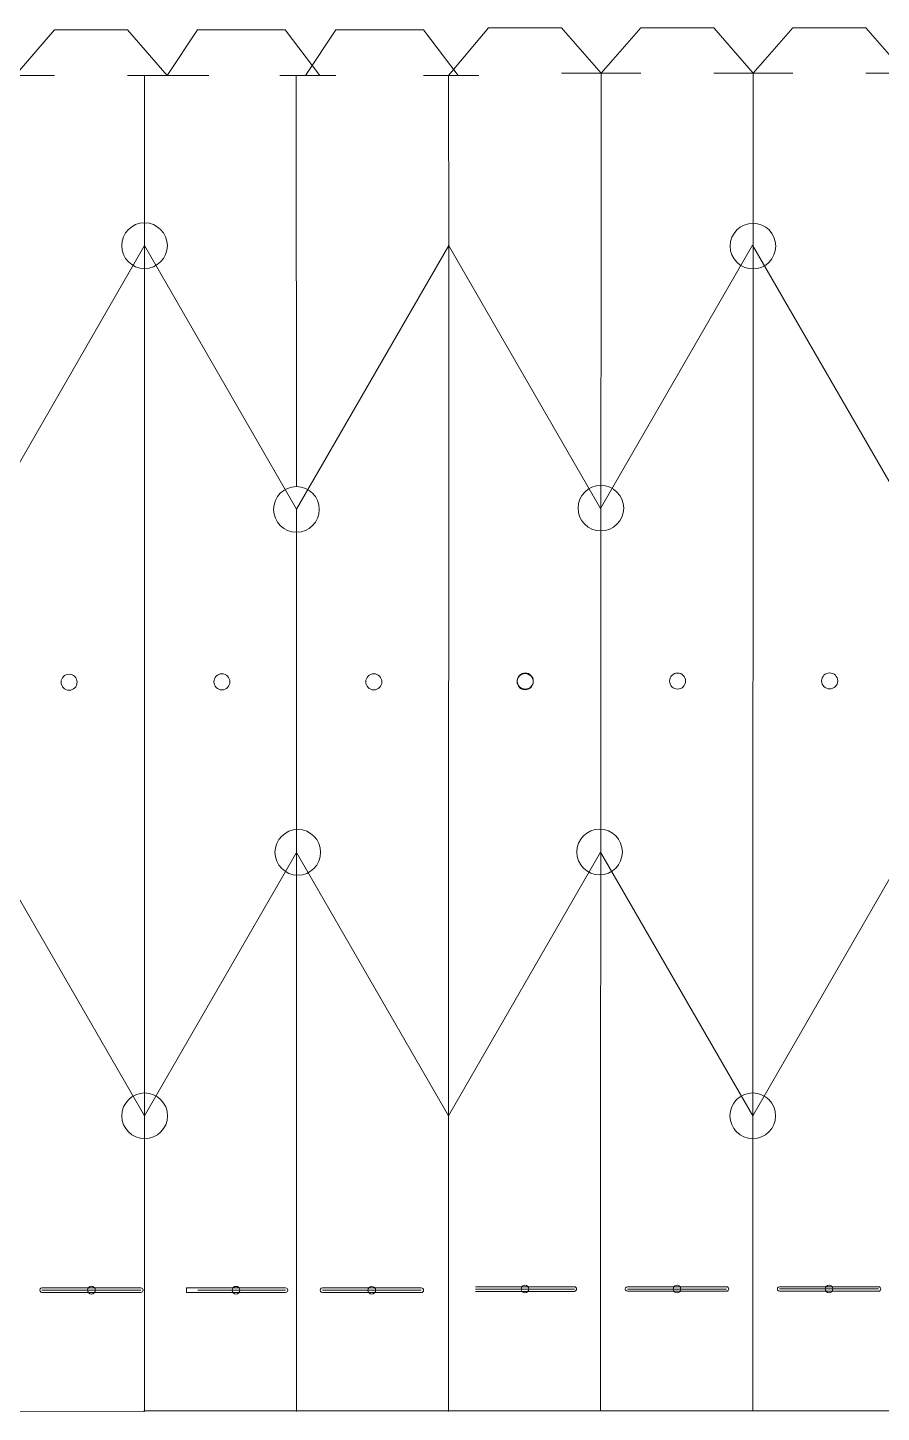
# Model space of a CAD drawing. Header units: inches. Extents: x -11.3 to 7.3, y 1.6 to 5.1.
# Drawn here: x 0.422 to 2.631, y 1.554 to 5.137 of the extents above; entities that cross this region are included whole.
import ezdxf
from ezdxf.lldxf.tags import DXFTag

# ---------------------------------------------------------------- set-up
doc = ezdxf.new("R2010")
doc.units = ezdxf.units.IN
doc.header["$MEASUREMENT"] = 0
doc.layers.add('Layer 1', color=7, linetype='Continuous')
doc.layers.add('SLD-0', color=7, linetype='Continuous')
tags = doc.linetypes.add('New Line104', pattern=[2, 1, -1]).pattern_tags.tags
tags[6:7] = [DXFTag(74, 4), DXFTag(75, 0), DXFTag(340, '0'), DXFTag(46, 1.0), DXFTag(50, 0.0), DXFTag(44, 0.0), DXFTag(45, 0.0)]
tags[4:5] = [DXFTag(74, 4), DXFTag(75, 0), DXFTag(340, '0'), DXFTag(46, 1.0), DXFTag(50, 0.0), DXFTag(44, 0.0), DXFTag(45, 0.0)]
tags = doc.linetypes.add('New Line107', pattern=[2, 1, -1]).pattern_tags.tags
tags[6:7] = [DXFTag(74, 4), DXFTag(75, 0), DXFTag(340, '0'), DXFTag(46, 1.0), DXFTag(50, 0.0), DXFTag(44, 0.0), DXFTag(45, 0.0)]
tags[4:5] = [DXFTag(74, 4), DXFTag(75, 0), DXFTag(340, '0'), DXFTag(46, 1.0), DXFTag(50, 0.0), DXFTag(44, 0.0), DXFTag(45, 0.0)]
tags = doc.linetypes.add('New Line108', pattern=[2, 1, -1]).pattern_tags.tags
tags[6:7] = [DXFTag(74, 4), DXFTag(75, 0), DXFTag(340, '0'), DXFTag(46, 1.0), DXFTag(50, 0.0), DXFTag(44, 0.0), DXFTag(45, 0.0)]
tags[4:5] = [DXFTag(74, 4), DXFTag(75, 0), DXFTag(340, '0'), DXFTag(46, 1.0), DXFTag(50, 0.0), DXFTag(44, 0.0), DXFTag(45, 0.0)]
tags = doc.linetypes.add('New Line138', pattern=[2, 1, -1]).pattern_tags.tags
tags[6:7] = [DXFTag(74, 4), DXFTag(75, 0), DXFTag(340, '0'), DXFTag(46, 1.0), DXFTag(50, 0.0), DXFTag(44, 0.0), DXFTag(45, 0.0)]
tags[4:5] = [DXFTag(74, 4), DXFTag(75, 0), DXFTag(340, '0'), DXFTag(46, 1.0), DXFTag(50, 0.0), DXFTag(44, 0.0), DXFTag(45, 0.0)]
tags = doc.linetypes.add('New Line139', pattern=[2, 1, -1]).pattern_tags.tags
tags[6:7] = [DXFTag(74, 4), DXFTag(75, 0), DXFTag(340, '0'), DXFTag(46, 1.0), DXFTag(50, 0.0), DXFTag(44, 0.0), DXFTag(45, 0.0)]
tags[4:5] = [DXFTag(74, 4), DXFTag(75, 0), DXFTag(340, '0'), DXFTag(46, 1.0), DXFTag(50, 0.0), DXFTag(44, 0.0), DXFTag(45, 0.0)]
tags = doc.linetypes.add('New Line140', pattern=[2, 1, -1]).pattern_tags.tags
tags[6:7] = [DXFTag(74, 4), DXFTag(75, 0), DXFTag(340, '0'), DXFTag(46, 1.0), DXFTag(50, 0.0), DXFTag(44, 0.0), DXFTag(45, 0.0)]
tags[4:5] = [DXFTag(74, 4), DXFTag(75, 0), DXFTag(340, '0'), DXFTag(46, 1.0), DXFTag(50, 0.0), DXFTag(44, 0.0), DXFTag(45, 0.0)]
tags = doc.linetypes.add('New Line161', pattern=[2, 1, -1]).pattern_tags.tags
tags[6:7] = [DXFTag(74, 4), DXFTag(75, 0), DXFTag(340, '0'), DXFTag(46, 1.0), DXFTag(50, 0.0), DXFTag(44, 0.0), DXFTag(45, 0.0)]
tags[4:5] = [DXFTag(74, 4), DXFTag(75, 0), DXFTag(340, '0'), DXFTag(46, 1.0), DXFTag(50, 0.0), DXFTag(44, 0.0), DXFTag(45, 0.0)]
tags = doc.linetypes.add('New Line162', pattern=[2, 1, -1]).pattern_tags.tags
tags[6:7] = [DXFTag(74, 4), DXFTag(75, 0), DXFTag(340, '0'), DXFTag(46, 1.0), DXFTag(50, 0.0), DXFTag(44, 0.0), DXFTag(45, 0.0)]
tags[4:5] = [DXFTag(74, 4), DXFTag(75, 0), DXFTag(340, '0'), DXFTag(46, 1.0), DXFTag(50, 0.0), DXFTag(44, 0.0), DXFTag(45, 0.0)]
tags = doc.linetypes.add('New Line182', pattern=[0.8, 0.5, -0.1, 0.1, -0.1]).pattern_tags.tags
tags[10:11] = [DXFTag(74, 4), DXFTag(75, 0), DXFTag(340, '0'), DXFTag(46, 1.0), DXFTag(50, 0.0), DXFTag(44, 0.0), DXFTag(45, 0.0)]
tags[8:9] = [DXFTag(74, 4), DXFTag(75, 0), DXFTag(340, '0'), DXFTag(46, 1.0), DXFTag(50, 0.0), DXFTag(44, 0.0), DXFTag(45, 0.0)]
tags[6:7] = [DXFTag(74, 4), DXFTag(75, 0), DXFTag(340, '0'), DXFTag(46, 1.0), DXFTag(50, 0.0), DXFTag(44, 0.0), DXFTag(45, 0.0)]
tags[4:5] = [DXFTag(74, 4), DXFTag(75, 0), DXFTag(340, '0'), DXFTag(46, 1.0), DXFTag(50, 0.0), DXFTag(44, 0.0), DXFTag(45, 0.0)]
tags = doc.linetypes.add('New Line193', pattern=[0.8, 0.5, -0.1, 0.1, -0.1]).pattern_tags.tags
tags[10:11] = [DXFTag(74, 4), DXFTag(75, 0), DXFTag(340, '0'), DXFTag(46, 1.0), DXFTag(50, 0.0), DXFTag(44, 0.0), DXFTag(45, 0.0)]
tags[8:9] = [DXFTag(74, 4), DXFTag(75, 0), DXFTag(340, '0'), DXFTag(46, 1.0), DXFTag(50, 0.0), DXFTag(44, 0.0), DXFTag(45, 0.0)]
tags[6:7] = [DXFTag(74, 4), DXFTag(75, 0), DXFTag(340, '0'), DXFTag(46, 1.0), DXFTag(50, 0.0), DXFTag(44, 0.0), DXFTag(45, 0.0)]
tags[4:5] = [DXFTag(74, 4), DXFTag(75, 0), DXFTag(340, '0'), DXFTag(46, 1.0), DXFTag(50, 0.0), DXFTag(44, 0.0), DXFTag(45, 0.0)]
tags = doc.linetypes.add('New Line194', pattern=[2, 1, -1]).pattern_tags.tags
tags[6:7] = [DXFTag(74, 4), DXFTag(75, 0), DXFTag(340, '0'), DXFTag(46, 1.0), DXFTag(50, 0.0), DXFTag(44, 0.0), DXFTag(45, 0.0)]
tags[4:5] = [DXFTag(74, 4), DXFTag(75, 0), DXFTag(340, '0'), DXFTag(46, 1.0), DXFTag(50, 0.0), DXFTag(44, 0.0), DXFTag(45, 0.0)]
tags = doc.linetypes.add('New Line195', pattern=[2, 1, -1]).pattern_tags.tags
tags[6:7] = [DXFTag(74, 4), DXFTag(75, 0), DXFTag(340, '0'), DXFTag(46, 1.0), DXFTag(50, 0.0), DXFTag(44, 0.0), DXFTag(45, 0.0)]
tags[4:5] = [DXFTag(74, 4), DXFTag(75, 0), DXFTag(340, '0'), DXFTag(46, 1.0), DXFTag(50, 0.0), DXFTag(44, 0.0), DXFTag(45, 0.0)]
tags = doc.linetypes.add('New Line196', pattern=[2, 1, -1]).pattern_tags.tags
tags[6:7] = [DXFTag(74, 4), DXFTag(75, 0), DXFTag(340, '0'), DXFTag(46, 1.0), DXFTag(50, 0.0), DXFTag(44, 0.0), DXFTag(45, 0.0)]
tags[4:5] = [DXFTag(74, 4), DXFTag(75, 0), DXFTag(340, '0'), DXFTag(46, 1.0), DXFTag(50, 0.0), DXFTag(44, 0.0), DXFTag(45, 0.0)]
tags = doc.linetypes.add('New Line197', pattern=[2, 1, -1]).pattern_tags.tags
tags[6:7] = [DXFTag(74, 4), DXFTag(75, 0), DXFTag(340, '0'), DXFTag(46, 1.0), DXFTag(50, 0.0), DXFTag(44, 0.0), DXFTag(45, 0.0)]
tags[4:5] = [DXFTag(74, 4), DXFTag(75, 0), DXFTag(340, '0'), DXFTag(46, 1.0), DXFTag(50, 0.0), DXFTag(44, 0.0), DXFTag(45, 0.0)]
tags = doc.linetypes.add('New Line198', pattern=[2, 1, -1]).pattern_tags.tags
tags[6:7] = [DXFTag(74, 4), DXFTag(75, 0), DXFTag(340, '0'), DXFTag(46, 1.0), DXFTag(50, 0.0), DXFTag(44, 0.0), DXFTag(45, 0.0)]
tags[4:5] = [DXFTag(74, 4), DXFTag(75, 0), DXFTag(340, '0'), DXFTag(46, 1.0), DXFTag(50, 0.0), DXFTag(44, 0.0), DXFTag(45, 0.0)]
tags = doc.linetypes.add('New Line199', pattern=[2, 1, -1]).pattern_tags.tags
tags[6:7] = [DXFTag(74, 4), DXFTag(75, 0), DXFTag(340, '0'), DXFTag(46, 1.0), DXFTag(50, 0.0), DXFTag(44, 0.0), DXFTag(45, 0.0)]
tags[4:5] = [DXFTag(74, 4), DXFTag(75, 0), DXFTag(340, '0'), DXFTag(46, 1.0), DXFTag(50, 0.0), DXFTag(44, 0.0), DXFTag(45, 0.0)]
tags = doc.linetypes.add('New Line200', pattern=[2, 1, -1]).pattern_tags.tags
tags[6:7] = [DXFTag(74, 4), DXFTag(75, 0), DXFTag(340, '0'), DXFTag(46, 1.0), DXFTag(50, 0.0), DXFTag(44, 0.0), DXFTag(45, 0.0)]
tags[4:5] = [DXFTag(74, 4), DXFTag(75, 0), DXFTag(340, '0'), DXFTag(46, 1.0), DXFTag(50, 0.0), DXFTag(44, 0.0), DXFTag(45, 0.0)]
tags = doc.linetypes.add('New Line203', pattern=[0.8, 0.5, -0.1, 0.1, -0.1]).pattern_tags.tags
tags[10:11] = [DXFTag(74, 4), DXFTag(75, 0), DXFTag(340, '0'), DXFTag(46, 1.0), DXFTag(50, 0.0), DXFTag(44, 0.0), DXFTag(45, 0.0)]
tags[8:9] = [DXFTag(74, 4), DXFTag(75, 0), DXFTag(340, '0'), DXFTag(46, 1.0), DXFTag(50, 0.0), DXFTag(44, 0.0), DXFTag(45, 0.0)]
tags[6:7] = [DXFTag(74, 4), DXFTag(75, 0), DXFTag(340, '0'), DXFTag(46, 1.0), DXFTag(50, 0.0), DXFTag(44, 0.0), DXFTag(45, 0.0)]
tags[4:5] = [DXFTag(74, 4), DXFTag(75, 0), DXFTag(340, '0'), DXFTag(46, 1.0), DXFTag(50, 0.0), DXFTag(44, 0.0), DXFTag(45, 0.0)]
tags = doc.linetypes.add('New Line208', pattern=[2, 1, -1]).pattern_tags.tags
tags[6:7] = [DXFTag(74, 4), DXFTag(75, 0), DXFTag(340, '0'), DXFTag(46, 1.0), DXFTag(50, 0.0), DXFTag(44, 0.0), DXFTag(45, 0.0)]
tags[4:5] = [DXFTag(74, 4), DXFTag(75, 0), DXFTag(340, '0'), DXFTag(46, 1.0), DXFTag(50, 0.0), DXFTag(44, 0.0), DXFTag(45, 0.0)]
tags = doc.linetypes.add('New Line209', pattern=[2, 1, -1]).pattern_tags.tags
tags[6:7] = [DXFTag(74, 4), DXFTag(75, 0), DXFTag(340, '0'), DXFTag(46, 1.0), DXFTag(50, 0.0), DXFTag(44, 0.0), DXFTag(45, 0.0)]
tags[4:5] = [DXFTag(74, 4), DXFTag(75, 0), DXFTag(340, '0'), DXFTag(46, 1.0), DXFTag(50, 0.0), DXFTag(44, 0.0), DXFTag(45, 0.0)]
tags = doc.linetypes.add('New Line211', pattern=[2, 1, -1]).pattern_tags.tags
tags[6:7] = [DXFTag(74, 4), DXFTag(75, 0), DXFTag(340, '0'), DXFTag(46, 1.0), DXFTag(50, 0.0), DXFTag(44, 0.0), DXFTag(45, 0.0)]
tags[4:5] = [DXFTag(74, 4), DXFTag(75, 0), DXFTag(340, '0'), DXFTag(46, 1.0), DXFTag(50, 0.0), DXFTag(44, 0.0), DXFTag(45, 0.0)]
tags = doc.linetypes.add('New Line226', pattern=[0.8, 0.5, -0.1, 0.1, -0.1]).pattern_tags.tags
tags[10:11] = [DXFTag(74, 4), DXFTag(75, 0), DXFTag(340, '0'), DXFTag(46, 1.0), DXFTag(50, 0.0), DXFTag(44, 0.0), DXFTag(45, 0.0)]
tags[8:9] = [DXFTag(74, 4), DXFTag(75, 0), DXFTag(340, '0'), DXFTag(46, 1.0), DXFTag(50, 0.0), DXFTag(44, 0.0), DXFTag(45, 0.0)]
tags[6:7] = [DXFTag(74, 4), DXFTag(75, 0), DXFTag(340, '0'), DXFTag(46, 1.0), DXFTag(50, 0.0), DXFTag(44, 0.0), DXFTag(45, 0.0)]
tags[4:5] = [DXFTag(74, 4), DXFTag(75, 0), DXFTag(340, '0'), DXFTag(46, 1.0), DXFTag(50, 0.0), DXFTag(44, 0.0), DXFTag(45, 0.0)]
tags = doc.linetypes.add('New Line227', pattern=[0.8, 0.5, -0.1, 0.1, -0.1]).pattern_tags.tags
tags[10:11] = [DXFTag(74, 4), DXFTag(75, 0), DXFTag(340, '0'), DXFTag(46, 1.0), DXFTag(50, 0.0), DXFTag(44, 0.0), DXFTag(45, 0.0)]
tags[8:9] = [DXFTag(74, 4), DXFTag(75, 0), DXFTag(340, '0'), DXFTag(46, 1.0), DXFTag(50, 0.0), DXFTag(44, 0.0), DXFTag(45, 0.0)]
tags[6:7] = [DXFTag(74, 4), DXFTag(75, 0), DXFTag(340, '0'), DXFTag(46, 1.0), DXFTag(50, 0.0), DXFTag(44, 0.0), DXFTag(45, 0.0)]
tags[4:5] = [DXFTag(74, 4), DXFTag(75, 0), DXFTag(340, '0'), DXFTag(46, 1.0), DXFTag(50, 0.0), DXFTag(44, 0.0), DXFTag(45, 0.0)]
tags = doc.linetypes.add('New Line230', pattern=[0.8, 0.5, -0.1, 0.1, -0.1]).pattern_tags.tags
tags[10:11] = [DXFTag(74, 4), DXFTag(75, 0), DXFTag(340, '0'), DXFTag(46, 1.0), DXFTag(50, 0.0), DXFTag(44, 0.0), DXFTag(45, 0.0)]
tags[8:9] = [DXFTag(74, 4), DXFTag(75, 0), DXFTag(340, '0'), DXFTag(46, 1.0), DXFTag(50, 0.0), DXFTag(44, 0.0), DXFTag(45, 0.0)]
tags[6:7] = [DXFTag(74, 4), DXFTag(75, 0), DXFTag(340, '0'), DXFTag(46, 1.0), DXFTag(50, 0.0), DXFTag(44, 0.0), DXFTag(45, 0.0)]
tags[4:5] = [DXFTag(74, 4), DXFTag(75, 0), DXFTag(340, '0'), DXFTag(46, 1.0), DXFTag(50, 0.0), DXFTag(44, 0.0), DXFTag(45, 0.0)]
tags = doc.linetypes.add('New Line234', pattern=[2, 1, -1]).pattern_tags.tags
tags[6:7] = [DXFTag(74, 4), DXFTag(75, 0), DXFTag(340, '0'), DXFTag(46, 1.0), DXFTag(50, 0.0), DXFTag(44, 0.0), DXFTag(45, 0.0)]
tags[4:5] = [DXFTag(74, 4), DXFTag(75, 0), DXFTag(340, '0'), DXFTag(46, 1.0), DXFTag(50, 0.0), DXFTag(44, 0.0), DXFTag(45, 0.0)]
tags = doc.linetypes.add('New Line235', pattern=[2, 1, -1]).pattern_tags.tags
tags[6:7] = [DXFTag(74, 4), DXFTag(75, 0), DXFTag(340, '0'), DXFTag(46, 1.0), DXFTag(50, 0.0), DXFTag(44, 0.0), DXFTag(45, 0.0)]
tags[4:5] = [DXFTag(74, 4), DXFTag(75, 0), DXFTag(340, '0'), DXFTag(46, 1.0), DXFTag(50, 0.0), DXFTag(44, 0.0), DXFTag(45, 0.0)]
tags = doc.linetypes.add('New Line236', pattern=[2, 1, -1]).pattern_tags.tags
tags[6:7] = [DXFTag(74, 4), DXFTag(75, 0), DXFTag(340, '0'), DXFTag(46, 1.0), DXFTag(50, 0.0), DXFTag(44, 0.0), DXFTag(45, 0.0)]
tags[4:5] = [DXFTag(74, 4), DXFTag(75, 0), DXFTag(340, '0'), DXFTag(46, 1.0), DXFTag(50, 0.0), DXFTag(44, 0.0), DXFTag(45, 0.0)]
tags = doc.linetypes.add('New Line238', pattern=[2, 1, -1]).pattern_tags.tags
tags[6:7] = [DXFTag(74, 4), DXFTag(75, 0), DXFTag(340, '0'), DXFTag(46, 1.0), DXFTag(50, 0.0), DXFTag(44, 0.0), DXFTag(45, 0.0)]
tags[4:5] = [DXFTag(74, 4), DXFTag(75, 0), DXFTag(340, '0'), DXFTag(46, 1.0), DXFTag(50, 0.0), DXFTag(44, 0.0), DXFTag(45, 0.0)]
tags = doc.linetypes.add('New Line239', pattern=[2, 1, -1]).pattern_tags.tags
tags[6:7] = [DXFTag(74, 4), DXFTag(75, 0), DXFTag(340, '0'), DXFTag(46, 1.0), DXFTag(50, 0.0), DXFTag(44, 0.0), DXFTag(45, 0.0)]
tags[4:5] = [DXFTag(74, 4), DXFTag(75, 0), DXFTag(340, '0'), DXFTag(46, 1.0), DXFTag(50, 0.0), DXFTag(44, 0.0), DXFTag(45, 0.0)]
tags = doc.linetypes.add('New Line245', pattern=[2, 1, -1]).pattern_tags.tags
tags[6:7] = [DXFTag(74, 4), DXFTag(75, 0), DXFTag(340, '0'), DXFTag(46, 1.0), DXFTag(50, 0.0), DXFTag(44, 0.0), DXFTag(45, 0.0)]
tags[4:5] = [DXFTag(74, 4), DXFTag(75, 0), DXFTag(340, '0'), DXFTag(46, 1.0), DXFTag(50, 0.0), DXFTag(44, 0.0), DXFTag(45, 0.0)]
tags = doc.linetypes.add('New Line246', pattern=[2, 1, -1]).pattern_tags.tags
tags[6:7] = [DXFTag(74, 4), DXFTag(75, 0), DXFTag(340, '0'), DXFTag(46, 1.0), DXFTag(50, 0.0), DXFTag(44, 0.0), DXFTag(45, 0.0)]
tags[4:5] = [DXFTag(74, 4), DXFTag(75, 0), DXFTag(340, '0'), DXFTag(46, 1.0), DXFTag(50, 0.0), DXFTag(44, 0.0), DXFTag(45, 0.0)]
tags = doc.linetypes.add('New Line77', pattern=[2, 1, -1]).pattern_tags.tags
tags[6:7] = [DXFTag(74, 4), DXFTag(75, 0), DXFTag(340, '0'), DXFTag(46, 1.0), DXFTag(50, 0.0), DXFTag(44, 0.0), DXFTag(45, 0.0)]
tags[4:5] = [DXFTag(74, 4), DXFTag(75, 0), DXFTag(340, '0'), DXFTag(46, 1.0), DXFTag(50, 0.0), DXFTag(44, 0.0), DXFTag(45, 0.0)]
tags = doc.linetypes.add('New Line78', pattern=[2, 1, -1]).pattern_tags.tags
tags[6:7] = [DXFTag(74, 4), DXFTag(75, 0), DXFTag(340, '0'), DXFTag(46, 1.0), DXFTag(50, 0.0), DXFTag(44, 0.0), DXFTag(45, 0.0)]
tags[4:5] = [DXFTag(74, 4), DXFTag(75, 0), DXFTag(340, '0'), DXFTag(46, 1.0), DXFTag(50, 0.0), DXFTag(44, 0.0), DXFTag(45, 0.0)]
tags = doc.linetypes.add('New Line8', pattern=[2, 1, -1]).pattern_tags.tags
tags[6:7] = [DXFTag(74, 4), DXFTag(75, 0), DXFTag(340, '0'), DXFTag(46, 1.0), DXFTag(50, 0.0), DXFTag(44, 0.0), DXFTag(45, 0.0)]
tags[4:5] = [DXFTag(74, 4), DXFTag(75, 0), DXFTag(340, '0'), DXFTag(46, 1.0), DXFTag(50, 0.0), DXFTag(44, 0.0), DXFTag(45, 0.0)]

msp = doc.modelspace()

# ---------------------------------------------------------------- linework, layer by layer
at = {"layer": 'Layer 1', "color": 5, "linetype": 'New Line8', "lineweight": 9}
msp.add_open_spline([(1.1173, 3.9494), (1.1173, 3.9494), (1.1167, 5.0132), (1.1167, 5.0132)], degree=3, dxfattribs=at)
at = {"layer": 'SLD-0', "color": 179, "lineweight": 9}
for points in [[(0.4912, 5.1314), (0.4912, 5.1314), (0.3889, 5.0132), (0.3889, 5.0132)], [(0.4912, 5.1314), (0.4912, 5.1314), (0.6802, 5.1314), (0.6802, 5.1314)], [(0.6802, 5.1314), (0.6802, 5.1314), (0.7826, 5.0132), (0.7826, 5.0132)], [(0.7826, 5.0132), (0.7826, 5.0132), (0.8608, 5.1314), (0.8608, 5.1314)], [(0.8608, 5.1314), (0.8608, 5.1314), (1.0879, 5.1314), (1.0879, 5.1314)], [(1.0879, 5.1314), (1.0879, 5.1314), (1.1775, 5.0135), (1.1775, 5.0135)], [(1.1407, 5.0132), (1.1407, 5.0132), (1.219, 5.1313), (1.219, 5.1313)], [(1.219, 5.1313), (1.219, 5.1313), (1.4461, 5.1313), (1.4461, 5.1313)], [(1.4461, 5.1313), (1.4461, 5.1313), (1.5357, 5.0135), (1.5357, 5.0135)], [(1.6147, 5.1369), (1.6147, 5.1369), (1.8037, 5.1369), (1.8037, 5.1369)], [(1.8037, 5.1369), (1.8037, 5.1369), (1.9061, 5.0188), (1.9061, 5.0188)], [(2.0084, 5.1369), (2.0084, 5.1369), (1.9061, 5.0188), (1.9061, 5.0188)], [(2.0084, 5.1369), (2.0084, 5.1369), (2.1974, 5.1369), (2.1974, 5.1369)], [(2.1974, 5.1369), (2.1974, 5.1369), (2.2998, 5.0188), (2.2998, 5.0188)], [(2.4021, 5.1369), (2.4021, 5.1369), (2.2998, 5.0188), (2.2998, 5.0188)], [(2.4021, 5.1369), (2.4021, 5.1369), (2.5911, 5.1369), (2.5911, 5.1369)], [(2.5911, 5.1369), (2.5911, 5.1369), (2.6935, 5.0188), (2.6935, 5.0188)], [(1.8037, 5.0188), (1.8037, 5.0188), (1.9061, 5.0188), (1.9061, 5.0188)], [(1.9061, 5.0188), (1.9061, 5.0188), (2.0084, 5.0188), (2.0084, 5.0188)], [(2.1974, 5.0188), (2.1974, 5.0188), (2.2998, 5.0188), (2.2998, 5.0188)], [(2.2998, 5.0188), (2.2998, 5.0188), (2.4021, 5.0188), (2.4021, 5.0188)], [(2.5911, 5.0188), (2.5911, 5.0188), (2.6935, 5.0188), (2.6935, 5.0188)], [(0.3889, 5.0132), (0.3889, 5.0132), (0.4912, 5.0132), (0.4912, 5.0132)], [(0.6802, 5.0132), (0.6802, 5.0132), (0.7826, 5.0132), (0.7826, 5.0132)], [(0.7826, 5.0132), (0.7826, 5.0132), (0.8908, 5.0132), (0.8908, 5.0132)], [(0.7145, 1.876), (0.7145, 1.876), (0.4586, 1.876), (0.4586, 1.876)], [(0.7145, 1.8642), (0.7145, 1.8642), (0.4586, 1.8642), (0.4586, 1.8642)], [(0.8329, 1.8758), (0.8321, 1.8719), (0.8321, 1.8679), (0.8329, 1.864)], [(1.0888, 1.8758), (1.0888, 1.8758), (0.8329, 1.8758), (0.8329, 1.8758)], [(1.0888, 1.864), (1.0888, 1.864), (0.8329, 1.864), (0.8329, 1.864)], [(1.4403, 1.8757), (1.4403, 1.8757), (1.1844, 1.8757), (1.1844, 1.8757)], [(1.4403, 1.8639), (1.4403, 1.8639), (1.1844, 1.8639), (1.1844, 1.8639)], [(1.8366, 1.8789), (1.8366, 1.8789), (1.5807, 1.8789), (1.5807, 1.8789)], [(1.8366, 1.867), (1.8366, 1.867), (1.5807, 1.867), (1.5807, 1.867)], [(2.2304, 1.879), (2.2304, 1.879), (1.9744, 1.879), (1.9744, 1.879)], [(2.2304, 1.8671), (2.2304, 1.8671), (1.9744, 1.8671), (1.9744, 1.8671)], [(2.6239, 1.879), (2.6239, 1.879), (2.368, 1.879), (2.368, 1.879)], [(2.6239, 1.8672), (2.6239, 1.8672), (2.368, 1.8672), (2.368, 1.8672)]]:
    msp.add_open_spline(points, degree=3, dxfattribs=at)
at = {"layer": 'SLD-0', "lineweight": 9}
for points in [[(1.6147, 5.1369), (1.6147, 5.1369), (1.5109, 5.013), (1.5109, 5.013)], [(1.0743, 5.0132), (1.0743, 5.0132), (1.219, 5.0132), (1.219, 5.0132)], [(1.4461, 5.013), (1.4461, 5.013), (1.5891, 5.013), (1.5891, 5.013)], [(-4.0005, 1.554), (-4.0005, 1.554), (0.7236, 1.556), (0.7236, 1.556)], [(0.7219, 1.5581), (0.7219, 1.5581), (7.0225, 1.5581), (7.0225, 1.5581)]]:
    msp.add_open_spline(points, degree=3, dxfattribs=at)
at = {"layer": 'SLD-0', "color": 5, "linetype": 'New Line238', "lineweight": 9}
msp.add_open_spline([(1.9044, 1.873), (1.9044, 1.873), (1.9061, 5.0188), (1.9061, 5.0188)], degree=3, dxfattribs=at)
at = {"layer": 'SLD-0', "color": 5, "linetype": 'New Line236', "lineweight": 9}
msp.add_open_spline([(2.2985, 1.873), (2.2985, 1.873), (2.2998, 5.0188), (2.2998, 5.0188)], degree=3, dxfattribs=at)
at = {"layer": 'SLD-0', "color": 5, "linetype": 'New Line196', "lineweight": 9}
msp.add_open_spline([(0.7239, 4.5708), (0.7239, 4.5708), (0.7239, 5.0132), (0.7239, 5.0132)], degree=3, dxfattribs=at)
at = {"layer": 'SLD-0', "color": 5, "linetype": 'New Line200', "lineweight": 9}
msp.add_open_spline([(1.5113, 4.5708), (1.5113, 4.5708), (1.5109, 5.013), (1.5109, 5.013)], degree=3, dxfattribs=at)
at = {"layer": 'SLD-0', "lineweight": 9}
for points in [[(0.7831, 4.5729), (0.7831, 4.6055), (0.7566, 4.6319), (0.724, 4.6319), (0.724, 4.6319), (0.6914, 4.6319), (0.665, 4.6055), (0.665, 4.5729), (0.665, 4.5729), (0.665, 4.5403), (0.6914, 4.5138), (0.724, 4.5138), (0.724, 4.5138), (0.7566, 4.5138), (0.7831, 4.5403), (0.7831, 4.5729)], [(2.3579, 4.5717), (2.3579, 4.6043), (2.3315, 4.6308), (2.2989, 4.6308), (2.2989, 4.6308), (2.2663, 4.6308), (2.2398, 4.6043), (2.2398, 4.5717), (2.2398, 4.5717), (2.2398, 4.5391), (2.2663, 4.5127), (2.2989, 4.5127), (2.2989, 4.5127), (2.3315, 4.5127), (2.3579, 4.5391), (2.3579, 4.5717)], [(1.1763, 3.8904), (1.1763, 3.923), (1.1499, 3.9494), (1.1173, 3.9494), (1.1173, 3.9494), (1.0846, 3.9494), (1.0582, 3.923), (1.0582, 3.8904), (1.0582, 3.8904), (1.0582, 3.8577), (1.0846, 3.8313), (1.1173, 3.8313), (1.1173, 3.8313), (1.1499, 3.8313), (1.1763, 3.8577), (1.1763, 3.8904)], [(1.9643, 3.8936), (1.9643, 3.9262), (1.9378, 3.9526), (1.9052, 3.9526), (1.9052, 3.9526), (1.8726, 3.9526), (1.8462, 3.9262), (1.8462, 3.8936), (1.8462, 3.8936), (1.8462, 3.8609), (1.8726, 3.8345), (1.9052, 3.8345), (1.9052, 3.8345), (1.9378, 3.8345), (1.9643, 3.8609), (1.9643, 3.8936)], [(0.5495, 3.4431), (0.5495, 3.4545), (0.5402, 3.4638), (0.5287, 3.4638), (0.5287, 3.4638), (0.5172, 3.4638), (0.5079, 3.4545), (0.5079, 3.4431), (0.5079, 3.4431), (0.5079, 3.4316), (0.5172, 3.4223), (0.5287, 3.4223), (0.5287, 3.4223), (0.5402, 3.4223), (0.5495, 3.4316), (0.5495, 3.4431)], [(0.9451, 3.4442), (0.9451, 3.4557), (0.9358, 3.465), (0.9244, 3.465), (0.9244, 3.465), (0.9129, 3.465), (0.9036, 3.4557), (0.9036, 3.4442), (0.9036, 3.4442), (0.9036, 3.4327), (0.9129, 3.4234), (0.9244, 3.4234), (0.9244, 3.4234), (0.9358, 3.4234), (0.9451, 3.4327), (0.9451, 3.4442)], [(1.3383, 3.4442), (1.3383, 3.4557), (1.329, 3.465), (1.3175, 3.465), (1.3175, 3.465), (1.306, 3.465), (1.2967, 3.4557), (1.2967, 3.4442), (1.2967, 3.4442), (1.2967, 3.4327), (1.306, 3.4234), (1.3175, 3.4234), (1.3175, 3.4234), (1.329, 3.4234), (1.3383, 3.4327), (1.3383, 3.4442)], [(1.73, 3.4446), (1.73, 3.4561), (1.7207, 3.4654), (1.7092, 3.4654), (1.7092, 3.4654), (1.6977, 3.4654), (1.6884, 3.4561), (1.6884, 3.4446), (1.6884, 3.4446), (1.6884, 3.4331), (1.6977, 3.4238), (1.7092, 3.4238), (1.7092, 3.4238), (1.7207, 3.4238), (1.73, 3.4331), (1.73, 3.4446)], [(1.7304, 3.4463), (1.7304, 3.4577), (1.7211, 3.467), (1.7097, 3.467), (1.7097, 3.467), (1.6982, 3.467), (1.6889, 3.4577), (1.6889, 3.4463), (1.6889, 3.4463), (1.6889, 3.4348), (1.6982, 3.4255), (1.7097, 3.4255), (1.7097, 3.4255), (1.7211, 3.4255), (1.7304, 3.4348), (1.7304, 3.4463)], [(2.1245, 3.4463), (2.1245, 3.4577), (2.1152, 3.467), (2.1038, 3.467), (2.1038, 3.467), (2.0923, 3.467), (2.083, 3.4577), (2.083, 3.4463), (2.083, 3.4463), (2.083, 3.4348), (2.0923, 3.4255), (2.1038, 3.4255), (2.1038, 3.4255), (2.1152, 3.4255), (2.1245, 3.4348), (2.1245, 3.4463)], [(2.5183, 3.4466), (2.5183, 3.4581), (2.509, 3.4674), (2.4975, 3.4674), (2.4975, 3.4674), (2.486, 3.4674), (2.4767, 3.4581), (2.4767, 3.4466), (2.4767, 3.4466), (2.4767, 3.4351), (2.486, 3.4258), (2.4975, 3.4258), (2.4975, 3.4258), (2.509, 3.4258), (2.5183, 3.4351), (2.5183, 3.4466)], [(1.1798, 3.003), (1.1798, 3.0356), (1.1534, 3.0621), (1.1208, 3.0621), (1.1208, 3.0621), (1.0882, 3.0621), (1.0617, 3.0356), (1.0617, 3.003), (1.0617, 3.003), (1.0617, 2.9704), (1.0882, 2.944), (1.1208, 2.944), (1.1208, 2.944), (1.1534, 2.944), (1.1798, 2.9704), (1.1798, 3.003)], [(1.961, 3.0039), (1.961, 3.0365), (1.9346, 3.0629), (1.902, 3.0629), (1.902, 3.0629), (1.8694, 3.0629), (1.8429, 3.0365), (1.8429, 3.0039), (1.8429, 3.0039), (1.8429, 2.9713), (1.8694, 2.9448), (1.902, 2.9448), (1.902, 2.9448), (1.9346, 2.9448), (1.961, 2.9713), (1.961, 3.0039)], [(0.7834, 2.3212), (0.7834, 2.3538), (0.757, 2.3803), (0.7243, 2.3803), (0.7243, 2.3803), (0.6917, 2.3803), (0.6653, 2.3538), (0.6653, 2.3212), (0.6653, 2.3212), (0.6653, 2.2886), (0.6917, 2.2622), (0.7243, 2.2622), (0.7243, 2.2622), (0.757, 2.2622), (0.7834, 2.2886), (0.7834, 2.3212)], [(2.3575, 2.3213), (2.3575, 2.3539), (2.3311, 2.3804), (2.2985, 2.3804), (2.2985, 2.3804), (2.2658, 2.3804), (2.2394, 2.3539), (2.2394, 2.3213), (2.2394, 2.3213), (2.2394, 2.2887), (2.2658, 2.2622), (2.2985, 2.2622), (2.2985, 2.2622), (2.3311, 2.2622), (2.3575, 2.2887), (2.3575, 2.3213)], [(0.5966, 1.8701), (0.5966, 1.8756), (0.5921, 1.8801), (0.5866, 1.8801), (0.5866, 1.8801), (0.581, 1.8801), (0.5766, 1.8756), (0.5766, 1.8701), (0.5766, 1.8701), (0.5766, 1.8646), (0.581, 1.8601), (0.5866, 1.8601), (0.5866, 1.8601), (0.5921, 1.8601), (0.5966, 1.8646), (0.5966, 1.8701)], [(0.9708, 1.8699), (0.9708, 1.8754), (0.9663, 1.8799), (0.9608, 1.8799), (0.9608, 1.8799), (0.9553, 1.8799), (0.9508, 1.8754), (0.9508, 1.8699), (0.9508, 1.8699), (0.9508, 1.8644), (0.9553, 1.8599), (0.9608, 1.8599), (0.9608, 1.8599), (0.9663, 1.8599), (0.9708, 1.8644), (0.9708, 1.8699)], [(1.3223, 1.8698), (1.3223, 1.8753), (1.3179, 1.8798), (1.3123, 1.8798), (1.3123, 1.8798), (1.3068, 1.8798), (1.3023, 1.8753), (1.3023, 1.8698), (1.3023, 1.8698), (1.3023, 1.8643), (1.3068, 1.8598), (1.3123, 1.8598), (1.3123, 1.8598), (1.3179, 1.8598), (1.3223, 1.8643), (1.3223, 1.8698)], [(1.7187, 1.873), (1.7187, 1.8785), (1.7142, 1.883), (1.7087, 1.883), (1.7087, 1.883), (1.7032, 1.883), (1.6987, 1.8785), (1.6987, 1.873), (1.6987, 1.873), (1.6987, 1.8674), (1.7032, 1.863), (1.7087, 1.863), (1.7087, 1.863), (1.7142, 1.863), (1.7187, 1.8674), (1.7187, 1.873)], [(2.1124, 1.873), (2.1124, 1.8786), (2.1079, 1.883), (2.1024, 1.883), (2.1024, 1.883), (2.0969, 1.883), (2.0924, 1.8786), (2.0924, 1.873), (2.0924, 1.873), (2.0924, 1.8675), (2.0969, 1.863), (2.1024, 1.863), (2.1024, 1.863), (2.1079, 1.863), (2.1124, 1.8675), (2.1124, 1.873)], [(2.506, 1.8731), (2.506, 1.8786), (2.5015, 1.8831), (2.496, 1.8831), (2.496, 1.8831), (2.4905, 1.8831), (2.486, 1.8786), (2.486, 1.8731), (2.486, 1.8731), (2.486, 1.8676), (2.4905, 1.8631), (2.496, 1.8631), (2.496, 1.8631), (2.5015, 1.8631), (2.506, 1.8676), (2.506, 1.8731)]]:
    msp.add_open_spline(points, degree=3, knots=[0, 0, 0, 0, 0.2, 0.2, 0.2, 0.2, 0.4, 0.4, 0.4, 0.4, 0.6, 0.6, 0.6, 0.6, 1, 1, 1, 1], dxfattribs=at)
at = {"layer": 'SLD-0', "color": 5, "linetype": 'New Line104', "lineweight": 9}
msp.add_open_spline([(0.3303, 3.891), (0.3303, 3.891), (0.724, 4.5729), (0.724, 4.5729)], degree=3, dxfattribs=at)
at = {"layer": 'SLD-0', "color": 5, "linetype": 'New Line195', "lineweight": 9}
msp.add_open_spline([(0.7236, 2.3209), (0.7236, 2.3209), (0.724, 4.5729), (0.724, 4.5729)], degree=3, dxfattribs=at)
at = {"layer": 'SLD-0', "color": 5, "linetype": 'New Line107', "lineweight": 9}
msp.add_open_spline([(0.724, 4.5729), (0.724, 4.5729), (1.1177, 3.891), (1.1177, 3.891)], degree=3, dxfattribs=at)
at = {"layer": 'SLD-0', "color": 5, "linetype": 'New Line108', "lineweight": 9}
msp.add_open_spline([(1.1177, 3.891), (1.1177, 3.891), (1.5114, 4.5729), (1.5114, 4.5729)], degree=3, dxfattribs=at)
at = {"layer": 'SLD-0', "color": 5, "linetype": 'New Line199', "lineweight": 9}
msp.add_open_spline([(1.511, 2.3209), (1.511, 2.3209), (1.5114, 4.5729), (1.5114, 4.5729)], degree=3, dxfattribs=at)
at = {"layer": 'SLD-0', "color": 5, "linetype": 'New Line208', "lineweight": 9}
msp.add_open_spline([(1.5111, 4.5745), (1.5111, 4.5745), (1.9044, 3.8926), (1.9044, 3.8926)], degree=3, dxfattribs=at)
at = {"layer": 'SLD-0', "color": 5, "linetype": 'New Line209', "lineweight": 9}
msp.add_open_spline([(1.9044, 3.8926), (1.9044, 3.8926), (2.2981, 4.5745), (2.2981, 4.5745)], degree=3, dxfattribs=at)
at = {"layer": 'SLD-0', "color": 5, "linetype": 'New Line211', "lineweight": 9}
msp.add_open_spline([(2.2981, 4.5745), (2.2981, 4.5745), (2.6918, 3.8926), (2.6918, 3.8926)], degree=3, dxfattribs=at)
at = {"layer": 'SLD-0', "color": 5, "linetype": 'New Line198', "lineweight": 9}
msp.add_open_spline([(1.1173, 3.0028), (1.1173, 3.0028), (1.1177, 3.891), (1.1177, 3.891)], degree=3, dxfattribs=at)
at = {"layer": 'SLD-0', "color": 5, "linetype": 'New Line138', "lineweight": 9}
msp.add_open_spline([(0.3299, 3.0028), (0.3299, 3.0028), (0.7236, 2.3209), (0.7236, 2.3209)], degree=3, dxfattribs=at)
at = {"layer": 'SLD-0', "color": 5, "linetype": 'New Line139', "lineweight": 9}
msp.add_open_spline([(0.7236, 2.3209), (0.7236, 2.3209), (1.1173, 3.0028), (1.1173, 3.0028)], degree=3, dxfattribs=at)
at = {"layer": 'SLD-0', "color": 5, "linetype": 'New Line140', "lineweight": 9}
msp.add_open_spline([(1.1173, 3.0028), (1.1173, 3.0028), (1.511, 2.3209), (1.511, 2.3209)], degree=3, dxfattribs=at)
at = {"layer": 'SLD-0', "color": 5, "linetype": 'New Line197', "lineweight": 9}
msp.add_open_spline([(1.1173, 1.871), (1.1173, 1.871), (1.1173, 3.0028), (1.1173, 3.0028)], degree=3, dxfattribs=at)
at = {"layer": 'SLD-0', "color": 5, "linetype": 'New Line234', "lineweight": 9}
msp.add_open_spline([(1.5111, 2.3209), (1.5111, 2.3209), (1.9044, 3.003), (1.9044, 3.003)], degree=3, dxfattribs=at)
at = {"layer": 'SLD-0', "color": 5, "linetype": 'New Line235', "lineweight": 9}
msp.add_open_spline([(1.9044, 3.003), (1.9044, 3.003), (2.2985, 2.3213), (2.2985, 2.3213)], degree=3, dxfattribs=at)
at = {"layer": 'SLD-0', "color": 5, "linetype": 'New Line239', "lineweight": 9}
msp.add_open_spline([(2.2985, 2.3213), (2.2985, 2.3213), (2.6918, 3.0034), (2.6918, 3.0034)], degree=3, dxfattribs=at)
at = {"layer": 'SLD-0', "color": 5, "linetype": 'New Line194', "lineweight": 9}
msp.add_open_spline([(0.7236, 1.871), (0.7236, 1.871), (0.7236, 2.3209), (0.7236, 2.3209)], degree=3, dxfattribs=at)
at = {"layer": 'SLD-0', "color": 5, "linetype": 'New Line78', "lineweight": 9}
msp.add_open_spline([(1.511, 1.871), (1.511, 1.871), (1.511, 2.3209), (1.511, 2.3209)], degree=3, dxfattribs=at)
at = {"layer": 'SLD-0', "color": 179, "lineweight": 9}
for points, knots in [([(0.4586, 1.876), (0.4565, 1.876), (0.4546, 1.8749), (0.4535, 1.8731), (0.4535, 1.8731), (0.4524, 1.8712), (0.4524, 1.869), (0.4535, 1.8671), (0.4535, 1.8671), (0.4546, 1.8653), (0.4565, 1.8642), (0.4586, 1.8642)], [0, 0, 0, 0, 0.25, 0.25, 0.25, 0.25, 0.5, 0.5, 0.5, 0.5, 1, 1, 1, 1]), ([(0.7145, 1.8642), (0.7178, 1.8642), (0.7204, 1.8668), (0.7204, 1.8701), (0.7204, 1.8701), (0.7204, 1.8734), (0.7178, 1.876), (0.7145, 1.876)], [0, 0, 0, 0, 0.333333, 0.333333, 0.333333, 0.333333, 1, 1, 1, 1]), ([(1.0888, 1.864), (1.092, 1.864), (1.0947, 1.8666), (1.0947, 1.8699), (1.0947, 1.8699), (1.0947, 1.8732), (1.092, 1.8758), (1.0888, 1.8758)], [0, 0, 0, 0, 0.333333, 0.333333, 0.333333, 0.333333, 1, 1, 1, 1]), ([(1.1844, 1.8757), (1.1823, 1.8757), (1.1803, 1.8746), (1.1793, 1.8728), (1.1793, 1.8728), (1.1782, 1.8709), (1.1782, 1.8687), (1.1793, 1.8669), (1.1793, 1.8669), (1.1803, 1.865), (1.1823, 1.8639), (1.1844, 1.8639)], [0, 0, 0, 0, 0.25, 0.25, 0.25, 0.25, 0.5, 0.5, 0.5, 0.5, 1, 1, 1, 1]), ([(1.4403, 1.8639), (1.4436, 1.8639), (1.4462, 1.8665), (1.4462, 1.8698), (1.4462, 1.8698), (1.4462, 1.8731), (1.4436, 1.8757), (1.4403, 1.8757)], [0, 0, 0, 0, 0.333333, 0.333333, 0.333333, 0.333333, 1, 1, 1, 1]), ([(1.8366, 1.867), (1.8399, 1.867), (1.8425, 1.8697), (1.8425, 1.873), (1.8425, 1.873), (1.8425, 1.8762), (1.8399, 1.8789), (1.8366, 1.8789)], [0, 0, 0, 0, 0.333333, 0.333333, 0.333333, 0.333333, 1, 1, 1, 1]), ([(1.9744, 1.879), (1.9723, 1.879), (1.9704, 1.8778), (1.9693, 1.876), (1.9693, 1.876), (1.9683, 1.8742), (1.9683, 1.8719), (1.9693, 1.8701), (1.9693, 1.8701), (1.9704, 1.8683), (1.9723, 1.8671), (1.9744, 1.8671)], [0, 0, 0, 0, 0.25, 0.25, 0.25, 0.25, 0.5, 0.5, 0.5, 0.5, 1, 1, 1, 1]), ([(2.2304, 1.8671), (2.2336, 1.8671), (2.2363, 1.8698), (2.2363, 1.873), (2.2363, 1.873), (2.2363, 1.8763), (2.2336, 1.879), (2.2304, 1.879)], [0, 0, 0, 0, 0.333333, 0.333333, 0.333333, 0.333333, 1, 1, 1, 1]), ([(2.368, 1.879), (2.3659, 1.879), (2.364, 1.8779), (2.3629, 1.876), (2.3629, 1.876), (2.3619, 1.8742), (2.3619, 1.8719), (2.3629, 1.8701), (2.3629, 1.8701), (2.364, 1.8683), (2.3659, 1.8672), (2.368, 1.8672)], [0, 0, 0, 0, 0.25, 0.25, 0.25, 0.25, 0.5, 0.5, 0.5, 0.5, 1, 1, 1, 1]), ([(2.6239, 1.8672), (2.6272, 1.8672), (2.6299, 1.8698), (2.6299, 1.8731), (2.6299, 1.8731), (2.6299, 1.8763), (2.6272, 1.879), (2.6239, 1.879)], [0, 0, 0, 0, 0.333333, 0.333333, 0.333333, 0.333333, 1, 1, 1, 1])]:
    msp.add_open_spline(points, degree=3, knots=knots, dxfattribs=at)
at = {"layer": 'SLD-0', "color": 179, "linetype": 'New Line182', "lineweight": 9}
msp.add_open_spline([(0.7145, 1.8701), (0.7145, 1.8701), (0.4586, 1.8701), (0.4586, 1.8701)], degree=3, dxfattribs=at)
at = {"layer": 'SLD-0', "color": 5, "linetype": 'New Line161', "lineweight": 9}
msp.add_open_spline([(0.7236, 1.556), (0.7236, 1.556), (0.7236, 1.871), (0.7236, 1.871)], degree=3, dxfattribs=at)
at = {"layer": 'SLD-0', "color": 179, "linetype": 'New Line193', "lineweight": 9}
msp.add_open_spline([(1.0888, 1.8699), (1.0888, 1.8699), (0.8617, 1.8699), (0.8617, 1.8699)], degree=3, dxfattribs=at)
at = {"layer": 'SLD-0', "color": 5, "linetype": 'New Line162', "lineweight": 9}
msp.add_open_spline([(1.1173, 1.556), (1.1173, 1.556), (1.1173, 1.871), (1.1173, 1.871)], degree=3, dxfattribs=at)
at = {"layer": 'SLD-0', "color": 179, "linetype": 'New Line203', "lineweight": 9}
msp.add_open_spline([(1.4403, 1.8698), (1.4403, 1.8698), (1.1844, 1.8698), (1.1844, 1.8698)], degree=3, dxfattribs=at)
at = {"layer": 'SLD-0', "color": 5, "linetype": 'New Line77', "lineweight": 9}
msp.add_open_spline([(1.511, 1.556), (1.511, 1.556), (1.511, 1.871), (1.511, 1.871)], degree=3, dxfattribs=at)
at = {"layer": 'SLD-0', "color": 179, "linetype": 'New Line230', "lineweight": 9}
msp.add_open_spline([(1.8366, 1.873), (1.8366, 1.873), (1.5807, 1.873), (1.5807, 1.873)], degree=3, dxfattribs=at)
at = {"layer": 'SLD-0', "color": 5, "linetype": 'New Line245', "lineweight": 9}
msp.add_open_spline([(1.9044, 1.5581), (1.9044, 1.5581), (1.9044, 1.873), (1.9044, 1.873)], degree=3, dxfattribs=at)
at = {"layer": 'SLD-0', "color": 179, "linetype": 'New Line227', "lineweight": 9}
msp.add_open_spline([(2.2304, 1.873), (2.2304, 1.873), (1.9744, 1.873), (1.9744, 1.873)], degree=3, dxfattribs=at)
at = {"layer": 'SLD-0', "color": 5, "linetype": 'New Line246', "lineweight": 9}
msp.add_open_spline([(2.2985, 1.5581), (2.2985, 1.5581), (2.2985, 1.873), (2.2985, 1.873)], degree=3, dxfattribs=at)
at = {"layer": 'SLD-0', "color": 179, "linetype": 'New Line226', "lineweight": 9}
msp.add_open_spline([(2.6239, 1.8731), (2.6239, 1.8731), (2.368, 1.8731), (2.368, 1.8731)], degree=3, dxfattribs=at)

doc.saveas('drawing.dxf')
